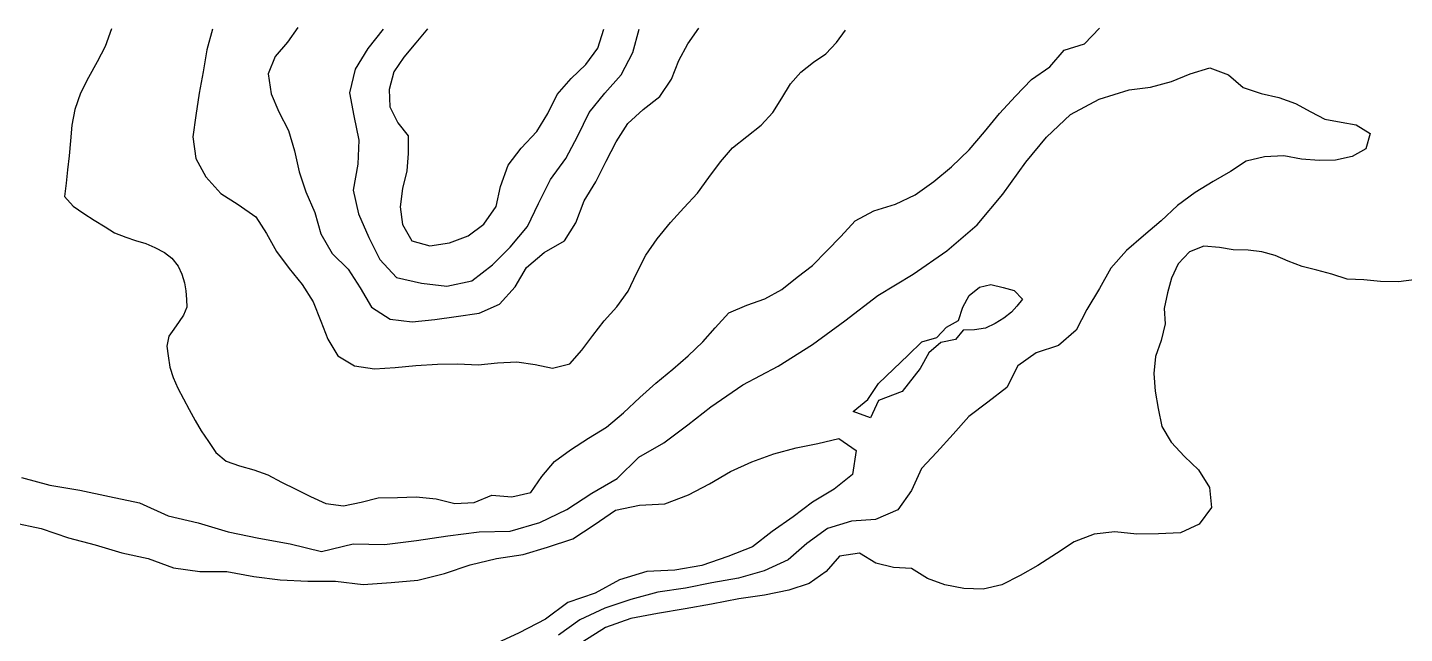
# Model space of a CAD drawing. Extents: x -717078 to -714996, y -984638 to -983998.
# Drawn here: x -716022.4 to -715612.7, y -984180 to -983999.5 of the extents above; entities that cross this region are included whole.
import ezdxf

# ---------------------------------------------------------------- set-up
doc = ezdxf.new("R2010")
doc.units = 0
doc.layers.add('contour_lines', color=1, linetype='CONTINUOUS')

msp = doc.modelspace()

# ---------------------------------------------------------------- linework, layer by layer
at = {"layer": 'contour_lines', "color": 1}
for p, q in [((-715997.422, -983999.897, 276), (-715999.275, -984005.131, 276)), ((-715967.393, -983999.987, 277), (-715968.994, -984006.124, 277)), ((-715941.913, -983999.481, 278), (-715945.005, -984003.845, 278)), ((-715916.589, -983999.929, 279), (-715921.133, -984005.735, 279)), ((-715903.351, -983999.839, 280), (-715906.883, -984004.039, 280)), ((-715852.672, -984005.683, 280), (-715850.876, -984000, 280)), ((-715842.315, -984006.896, 279), (-715840.429, -984000, 279)), ((-715825.93, -984004.378, 278), (-715822.694, -983999.681, 278)), ((-715781.669, -984003.99, 277), (-715778.98, -984000.257, 277)), ((-715707.939, -984004.376, 276), (-715703.471, -983999.723, 276)), ((-715999.275, -984005.131, 276), (-716001.66, -984009.754, 276)), ((-715968.994, -984006.124, 277), (-715970.092, -984012.647, 277)), ((-715945.005, -984003.845, 278), (-715948.724, -984008.149, 278)), ((-715921.133, -984005.735, 279), (-715924.895, -984011.905, 279)), ((-715906.883, -984004.039, 280), (-715910.429, -984008.294, 280)), ((-715856.243, -984010.491, 280), (-715852.672, -984005.683, 280)), ((-715828.645, -984009.273, 278), (-715825.93, -984004.378, 278)), ((-715784.816, -984007.36, 277), (-715781.669, -984003.99, 277)), ((-715718.21, -984011.16, 276), (-715713.983, -984006.199, 276)), ((-715713.983, -984006.199, 276), (-715707.939, -984004.376, 276)), ((-716001.66, -984009.754, 276), (-716004.273, -984014.334, 276)), ((-715948.724, -984008.149, 278), (-715950.761, -984013.312, 278)), ((-715910.429, -984008.294, 280), (-715913.349, -984012.731, 280)), ((-715845.748, -984013.589, 279), (-715842.315, -984006.896, 279)), ((-715830.792, -984014.889, 278), (-715828.645, -984009.273, 278)), ((-715792.335, -984012.793, 277), (-715788.53, -984009.788, 277)), ((-715788.53, -984009.788, 277), (-715784.816, -984007.36, 277)), ((-716004.273, -984014.334, 276), (-716006.575, -984019.019, 276)), ((-715970.092, -984012.647, 277), (-715971.333, -984019.065, 277)), ((-715950.761, -984013.312, 278), (-715949.851, -984019.251, 278)), ((-715924.895, -984011.905, 279), (-715926.577, -984018.984, 279)), ((-715913.349, -984012.731, 280), (-715914.829, -984017.983, 280)), ((-715860.665, -984014.673, 280), (-715856.243, -984010.491, 280)), ((-715850.58, -984019.041, 279), (-715845.748, -984013.589, 279)), ((-715795.336, -984016.295, 277), (-715792.335, -984012.793, 277)), ((-715723.695, -984014.959, 276), (-715718.21, -984011.16, 276)), ((-715682.058, -984015.6, 275), (-715676.475, -984013.284, 275)), ((-715676.475, -984013.284, 275), (-715670.658, -984011.481, 275)), ((-715670.658, -984011.481, 275), (-715665.077, -984013.614, 275)), ((-715665.077, -984013.614, 275), (-715660.679, -984017.319, 275)), ((-715914.829, -984017.983, 280), (-715914.58, -984023.108, 280)), ((-715864.763, -984019.412, 280), (-715860.665, -984014.673, 280)), ((-715834.213, -984020.057, 278), (-715830.792, -984014.889, 278)), ((-715797.955, -984020.508, 277), (-715795.336, -984016.295, 277)), ((-715728.473, -984019.893, 276), (-715723.695, -984014.959, 276)), ((-715703.49, -984020.8, 275), (-715694.649, -984018.04, 275)), ((-715694.649, -984018.04, 275), (-715688.3, -984017.242, 275)), ((-715688.3, -984017.242, 275), (-715682.058, -984015.6, 275)), ((-715660.679, -984017.319, 275), (-715655.379, -984019.091, 275)), ((-716006.575, -984019.019, 276), (-716008.323, -984023.946, 276)), ((-715971.333, -984019.065, 277), (-715972.283, -984025.67, 277)), ((-715949.851, -984019.251, 278), (-715947.579, -984024.609, 278)), ((-715926.577, -984018.984, 279), (-715925.266, -984025.812, 279)), ((-715867.528, -984025.072, 280), (-715864.763, -984019.412, 280)), ((-715855.308, -984024.751, 279), (-715850.58, -984019.041, 279)), ((-715839.177, -984023.889, 278), (-715834.213, -984020.057, 278)), ((-715800.649, -984024.775, 277), (-715797.955, -984020.508, 277)), ((-715733.191, -984025.093, 276), (-715728.473, -984019.893, 276)), ((-715712.108, -984025.345, 275), (-715703.49, -984020.8, 275)), ((-715655.379, -984019.091, 275), (-715650.115, -984020.322, 275)), ((-715650.115, -984020.322, 275), (-715645.078, -984022.115, 275)), ((-715645.078, -984022.115, 275), (-715640.557, -984024.629, 275)), ((-716008.323, -984023.946, 276), (-716009.177, -984028.615, 276)), ((-715972.283, -984025.67, 277), (-715973.176, -984032.017, 277)), ((-715947.579, -984024.609, 278), (-715944.689, -984030.191, 278)), ((-715925.266, -984025.812, 279), (-715923.84, -984033.069, 279)), ((-715914.58, -984023.108, 280), (-715912.233, -984027.892, 280)), ((-715870.891, -984030.46, 280), (-715867.528, -984025.072, 280)), ((-715858.625, -984031.746, 279), (-715855.308, -984024.751, 279)), ((-715843.749, -984028.076, 278), (-715839.177, -984023.889, 278)), ((-715804.142, -984028.598, 277), (-715800.649, -984024.775, 277)), ((-715737.613, -984030.562, 276), (-715733.191, -984025.093, 276)), ((-715719.157, -984032.095, 275), (-715712.108, -984025.345, 275)), ((-715640.557, -984024.629, 275), (-715636.369, -984026.817, 275)), ((-716009.177, -984028.615, 276), (-716009.643, -984033.268, 276)), ((-715944.689, -984030.191, 278), (-715942.953, -984036.26, 278)), ((-715912.233, -984027.892, 280), (-715909.146, -984031.787, 280)), ((-715875.548, -984035.406, 280), (-715870.891, -984030.46, 280)), ((-715847.293, -984033.583, 278), (-715843.749, -984028.076, 278)), ((-715808.335, -984031.99, 277), (-715804.142, -984028.598, 277)), ((-715742.25, -984035.915, 276), (-715737.613, -984030.562, 276)), ((-715636.369, -984026.817, 275), (-715631.488, -984027.655, 275)), ((-715631.488, -984027.655, 275), (-715627.039, -984028.428, 275)), ((-715627.039, -984028.428, 275), (-715622.923, -984031.024, 275)), ((-716009.643, -984033.268, 276), (-716009.989, -984037.675, 276)), ((-715973.176, -984032.017, 277), (-715972.289, -984038.483, 277)), ((-715923.84, -984033.069, 279), (-715924.111, -984040.226, 279)), ((-715909.146, -984031.787, 280), (-715909.129, -984037.058, 280)), ((-715862.191, -984038.514, 279), (-715858.625, -984031.746, 279)), ((-715850.201, -984039.323, 278), (-715847.293, -984033.583, 278)), ((-715812.626, -984035.318, 277), (-715808.335, -984031.99, 277)), ((-715725.356, -984039.63, 275), (-715719.157, -984032.095, 275)), ((-715622.923, -984031.024, 275), (-715624.164, -984035.569, 275)), ((-716009.989, -984037.675, 276), (-716010.498, -984041.851, 276)), ((-715972.289, -984038.483, 277), (-715969.34, -984043.948, 277)), ((-715942.953, -984036.26, 278), (-715941.537, -984042.447, 278)), ((-715909.129, -984037.058, 280), (-715909.577, -984042.17, 280)), ((-715879.388, -984040.475, 280), (-715875.548, -984035.406, 280)), ((-715866.805, -984044.779, 279), (-715862.191, -984038.514, 279)), ((-715816.188, -984039.514, 277), (-715812.626, -984035.318, 277)), ((-715747.46, -984040.937, 276), (-715742.25, -984035.915, 276)), ((-715654.309, -984038.023, 275), (-715659.762, -984039.252, 275)), ((-715648.603, -984037.676, 275), (-715654.309, -984038.023, 275)), ((-715643.375, -984038.672, 275), (-715648.603, -984037.676, 275)), ((-715638.034, -984039.085, 275), (-715643.375, -984038.672, 275)), ((-715633.199, -984039.001, 275), (-715638.034, -984039.085, 275)), ((-715628.256, -984037.933, 275), (-715633.199, -984039.001, 275)), ((-715624.164, -984035.569, 275), (-715628.256, -984037.933, 275)), ((-716010.498, -984041.851, 276), (-716010.846, -984045.832, 276)), ((-715941.537, -984042.447, 278), (-715939.596, -984048.4, 278)), ((-715924.111, -984040.226, 279), (-715925.466, -984047.906, 279)), ((-715909.577, -984042.17, 280), (-715910.817, -984047.416, 280)), ((-715881.679, -984046.796, 280), (-715879.388, -984040.475, 280)), ((-715853.287, -984045.434, 278), (-715850.201, -984039.323, 278)), ((-715819.628, -984044.135, 277), (-715816.188, -984039.514, 277)), ((-715752.68, -984045.372, 276), (-715747.46, -984040.937, 276)), ((-715732.245, -984049.164, 275), (-715725.356, -984039.63, 275)), ((-715664.484, -984042.38, 275), (-715669.571, -984045.35, 275)), ((-715659.762, -984039.252, 275), (-715664.484, -984042.38, 275)), ((-716010.846, -984045.832, 276), (-716011.338, -984049.813, 276)), ((-715969.34, -984043.948, 277), (-715964.906, -984048.911, 277)), ((-715882.902, -984052.841, 280), (-715881.679, -984046.796, 280)), ((-715870.365, -984051.931, 279), (-715866.805, -984044.779, 279)), ((-715856.803, -984051.12, 278), (-715853.287, -984045.434, 278)), ((-715823.075, -984048.81, 277), (-715819.628, -984044.135, 277)), ((-715758.235, -984049.364, 276), (-715752.68, -984045.372, 276)), ((-715669.571, -984045.35, 275), (-715674.976, -984048.669, 275)), ((-716011.338, -984049.813, 276), (-716008.765, -984052.723, 276)), ((-715964.906, -984048.911, 277), (-715959.701, -984052.164, 277)), ((-715939.596, -984048.4, 278), (-715936.949, -984054.59, 278)), ((-715925.466, -984047.906, 279), (-715923.921, -984055.028, 279)), ((-715910.817, -984047.416, 280), (-715911.483, -984052.865, 280)), ((-715859.227, -984057.627, 278), (-715856.803, -984051.12, 278)), ((-715827.083, -984053.202, 277), (-715823.075, -984048.81, 277)), ((-715764.177, -984052.061, 276), (-715758.235, -984049.364, 276)), ((-715739.831, -984058.289, 275), (-715732.245, -984049.164, 275)), ((-715674.976, -984048.669, 275), (-715680.238, -984052.537, 275)), ((-716008.765, -984052.723, 276), (-716005.629, -984054.864, 276)), ((-716005.629, -984054.864, 276), (-716002.541, -984056.819, 276)), ((-715959.701, -984052.164, 277), (-715954.47, -984055.849, 277)), ((-715936.949, -984054.59, 278), (-715935.127, -984060.969, 278)), ((-715923.921, -984055.028, 279), (-715920.882, -984061.984, 279)), ((-715911.483, -984052.865, 280), (-715910.866, -984058.158, 280)), ((-715886.61, -984058.066, 280), (-715882.902, -984052.841, 280)), ((-715873.576, -984058.797, 279), (-715870.365, -984051.931, 279)), ((-715831.08, -984057.551, 277), (-715827.083, -984053.202, 277)), ((-715776.113, -984057.04, 276), (-715770.563, -984054.04, 276)), ((-715770.563, -984054.04, 276), (-715764.177, -984052.061, 276)), ((-715680.238, -984052.537, 275), (-715685.106, -984057.042, 275)), ((-716002.541, -984056.819, 276), (-715999.274, -984058.826, 276)), ((-715999.274, -984058.826, 276), (-715996.457, -984060.63, 276)), ((-715954.47, -984055.849, 277), (-715951.316, -984060.799, 277)), ((-715910.866, -984058.158, 280), (-715908.023, -984063.061, 280)), ((-715891.291, -984061.549, 280), (-715886.61, -984058.066, 280)), ((-715878.767, -984064.87, 279), (-715873.576, -984058.797, 279)), ((-715862.666, -984063.068, 278), (-715859.227, -984057.627, 278)), ((-715835.059, -984062.394, 277), (-715831.08, -984057.551, 277)), ((-715780.376, -984061.727, 276), (-715776.113, -984057.04, 276)), ((-715748.857, -984065.959, 275), (-715739.831, -984058.289, 275)), ((-715685.106, -984057.042, 275), (-715690.364, -984061.509, 275)), ((-715996.457, -984060.63, 276), (-715993.179, -984061.888, 276)), ((-715993.179, -984061.888, 276), (-715990.292, -984062.879, 276)), ((-715990.292, -984062.879, 276), (-715987.168, -984063.81, 276)), ((-715951.316, -984060.799, 277), (-715948.342, -984066.175, 277)), ((-715935.127, -984060.969, 278), (-715931.732, -984066.78, 278)), ((-715920.882, -984061.984, 279), (-715917.52, -984068.623, 279)), ((-715908.023, -984063.061, 280), (-715902.696, -984064.501, 280)), ((-715896.804, -984063.663, 280), (-715891.291, -984061.549, 280)), ((-715868.638, -984066.51, 278), (-715862.666, -984063.068, 278)), ((-715838.464, -984067.318, 277), (-715835.059, -984062.394, 277)), ((-715784.517, -984065.992, 276), (-715780.376, -984061.727, 276)), ((-715690.364, -984061.509, 275), (-715695.435, -984065.941, 275)), ((-715987.168, -984063.81, 276), (-715984.46, -984064.972, 276)), ((-715984.46, -984064.972, 276), (-715981.677, -984066.484, 276)), ((-715981.677, -984066.484, 276), (-715979.491, -984068.226, 276)), ((-715948.342, -984066.175, 277), (-715944.534, -984071.251, 277)), ((-715931.732, -984066.78, 278), (-715926.974, -984071.492, 278)), ((-715902.696, -984064.501, 280), (-715896.804, -984063.663, 280)), ((-715884.082, -984070.205, 279), (-715878.767, -984064.87, 279)), ((-715873.905, -984070.947, 278), (-715868.638, -984066.51, 278)), ((-715841.195, -984072.753, 277), (-715838.464, -984067.318, 277)), ((-715788.845, -984070.378, 276), (-715784.517, -984065.992, 276)), ((-715758.92, -984072.947, 275), (-715748.857, -984065.959, 275)), ((-715695.435, -984065.941, 275), (-715700.092, -984071.206, 275)), ((-715676.66, -984066.274, 276), (-715680.063, -984069.825, 276)), ((-715672.425, -984064.608, 276), (-715676.66, -984066.274, 276)), ((-715667.747, -984065.052, 276), (-715672.425, -984064.608, 276)), ((-715663.641, -984065.713, 276), (-715667.747, -984065.052, 276)), ((-715659.25, -984065.782, 276), (-715663.641, -984065.713, 276)), ((-715655.154, -984066.311, 276), (-715659.25, -984065.782, 276)), ((-715651.173, -984067.412, 276), (-715655.154, -984066.311, 276)), ((-715647.296, -984069.119, 276), (-715651.173, -984067.412, 276)), ((-715979.491, -984068.226, 276), (-715977.544, -984070.53, 276)), ((-715977.544, -984070.53, 276), (-715976.427, -984072.921, 276)), ((-715944.534, -984071.251, 277), (-715940.681, -984076.073, 277)), ((-715926.974, -984071.492, 278), (-715923.4, -984076.996, 278)), ((-715917.52, -984068.623, 279), (-715912.574, -984073.918, 279)), ((-715890.151, -984074.89, 279), (-715884.082, -984070.205, 279)), ((-715877.301, -984076.702, 278), (-715873.905, -984070.947, 278)), ((-715793.402, -984073.844, 276), (-715788.845, -984070.378, 276)), ((-715700.092, -984071.206, 275), (-715703.462, -984077.2, 275)), ((-715680.063, -984069.825, 276), (-715682.024, -984074.104, 276)), ((-715643.12, -984070.669, 276), (-715647.296, -984069.119, 276)), ((-715638.775, -984071.802, 276), (-715643.12, -984070.669, 276)), ((-715634.346, -984072.977, 276), (-715638.775, -984071.802, 276)), ((-715976.427, -984072.921, 276), (-715975.641, -984075.566, 276)), ((-715975.641, -984075.566, 276), (-715975.263, -984077.935, 276)), ((-715912.574, -984073.918, 279), (-715905.124, -984075.641, 279)), ((-715905.124, -984075.641, 279), (-715897.604, -984076.485, 279)), ((-715897.604, -984076.485, 279), (-715890.151, -984074.89, 279)), ((-715843.721, -984077.974, 277), (-715841.195, -984072.753, 277)), ((-715797.99, -984077.472, 276), (-715793.402, -984073.844, 276)), ((-715769.353, -984079.311, 275), (-715758.92, -984072.947, 275)), ((-715682.024, -984074.104, 276), (-715683.237, -984078.556, 276)), ((-715629.764, -984074.411, 276), (-715634.346, -984072.977, 276)), ((-715624.815, -984074.612, 276), (-715629.764, -984074.411, 276)), ((-715619.852, -984075.093, 276), (-715624.815, -984074.612, 276)), ((-715614.456, -984075.234, 276), (-715619.852, -984075.093, 276)), ((-715609.142, -984074.496, 276), (-715614.456, -984075.234, 276)), ((-715975.263, -984077.935, 276), (-715975.078, -984080.487, 276)), ((-715940.681, -984076.073, 277), (-715937.414, -984081.177, 277)), ((-715923.4, -984076.996, 278), (-715920.033, -984082.756, 278)), ((-715881.947, -984081.87, 278), (-715877.301, -984076.702, 278)), ((-715847.049, -984082.687, 277), (-715843.721, -984077.974, 277)), ((-715803.001, -984080.292, 276), (-715797.99, -984077.472, 276)), ((-715779.247, -984086.846, 275), (-715769.353, -984079.311, 275)), ((-715744.059, -984082.738, 274), (-715742.189, -984079.316, 274)), ((-715742.189, -984079.316, 274), (-715739.123, -984076.841, 274)), ((-715739.123, -984076.841, 274), (-715735.763, -984076.054, 274)), ((-715735.763, -984076.054, 274), (-715732.104, -984076.897, 274)), ((-715732.104, -984076.897, 274), (-715728.862, -984077.862, 274)), ((-715728.862, -984077.862, 274), (-715726.37, -984080.405, 274)), ((-715703.462, -984077.2, 275), (-715707.214, -984083.494, 275)), ((-715683.237, -984078.556, 276), (-715684.15, -984083.163, 276)), ((-715974.977, -984082.792, 276), (-715975.934, -984085.132, 276)), ((-715975.078, -984080.487, 276), (-715974.977, -984082.792, 276)), ((-715937.414, -984081.177, 277), (-715935.074, -984086.92, 277)), ((-715920.033, -984082.756, 278), (-715914.471, -984086.358, 278)), ((-715888.048, -984084.562, 278), (-715881.947, -984081.87, 278)), ((-715850.825, -984086.822, 277), (-715847.049, -984082.687, 277)), ((-715813.695, -984084.477, 276), (-715808.324, -984082.171, 276)), ((-715808.324, -984082.171, 276), (-715803.001, -984080.292, 276)), ((-715745.35, -984086.706, 274), (-715744.059, -984082.738, 274)), ((-715728.025, -984082.455, 274), (-715729.624, -984084.233, 274)), ((-715726.37, -984080.405, 274), (-715728.025, -984082.455, 274)), ((-715707.214, -984083.494, 275), (-715710.349, -984089.618, 275)), ((-715684.15, -984083.163, 276), (-715683.887, -984087.769, 276)), ((-715977.247, -984087.047, 276), (-715978.889, -984089.329, 276)), ((-715975.934, -984085.132, 276), (-715977.247, -984087.047, 276)), ((-715935.074, -984086.92, 277), (-715932.985, -984092.265, 277)), ((-715914.471, -984086.358, 278), (-715907.903, -984087.132, 278)), ((-715907.903, -984087.132, 278), (-715901.222, -984086.436, 278)), ((-715901.222, -984086.436, 278), (-715894.808, -984085.603, 278)), ((-715894.808, -984085.603, 278), (-715888.048, -984084.562, 278)), ((-715854.224, -984091.204, 277), (-715850.825, -984086.822, 277)), ((-715817.784, -984088.983, 276), (-715813.695, -984084.477, 276)), ((-715788.85, -984093.932, 275), (-715779.247, -984086.846, 275)), ((-715748.955, -984088.774, 274), (-715745.35, -984086.706, 274)), ((-715734.457, -984087.683, 274), (-715737.357, -984089.002, 274)), ((-715731.874, -984086.045, 274), (-715734.457, -984087.683, 274)), ((-715729.624, -984084.233, 274), (-715731.874, -984086.045, 274)), ((-715683.887, -984087.769, 276), (-715685.053, -984092.677, 276)), ((-715980.385, -984091.452, 276), (-715980.953, -984094.419, 276)), ((-715978.889, -984089.329, 276), (-715980.385, -984091.452, 276)), ((-715932.985, -984092.265, 277), (-715930.074, -984097.287, 277)), ((-715857.502, -984095.55, 277), (-715854.224, -984091.204, 277)), ((-715821.44, -984093.135, 276), (-715817.784, -984088.983, 276)), ((-715756.25, -984093.09, 274), (-715751.825, -984091.817, 274)), ((-715751.825, -984091.817, 274), (-715748.955, -984088.774, 274)), ((-715743.967, -984089.595, 274), (-715746.246, -984092.458, 274)), ((-715740.615, -984089.563, 274), (-715743.967, -984089.595, 274)), ((-715737.357, -984089.002, 274), (-715740.615, -984089.563, 274)), ((-715710.349, -984089.618, 275), (-715715.656, -984094.239, 275)), ((-715980.953, -984094.419, 276), (-715980.521, -984097.291, 276)), ((-715861.031, -984099.611, 277), (-715857.502, -984095.55, 277)), ((-715825.829, -984097.3, 276), (-715821.44, -984093.135, 276)), ((-715799.029, -984100.306, 275), (-715788.85, -984093.932, 275)), ((-715760.398, -984097.05, 274), (-715756.25, -984093.09, 274)), ((-715754.248, -984096.363, 274), (-715756.839, -984101.052, 274)), ((-715750.625, -984093.269, 274), (-715754.248, -984096.363, 274)), ((-715746.246, -984092.458, 274), (-715750.625, -984093.269, 274)), ((-715722.297, -984096.381, 275), (-715727.726, -984100.265, 275)), ((-715715.656, -984094.239, 275), (-715722.297, -984096.381, 275)), ((-715685.053, -984092.677, 276), (-715686.759, -984097.456, 276)), ((-715980.521, -984097.291, 276), (-715980.038, -984100.624, 276)), ((-715930.074, -984097.287, 277), (-715925.09, -984100.219, 277)), ((-715925.09, -984100.219, 277), (-715919.176, -984101.119, 277)), ((-715912.968, -984100.71, 277), (-715906.839, -984100.153, 277)), ((-715906.839, -984100.153, 277), (-715900.396, -984099.752, 277)), ((-715900.396, -984099.752, 277), (-715894.322, -984099.693, 277)), ((-715894.322, -984099.693, 277), (-715888.302, -984099.91, 277)), ((-715888.302, -984099.91, 277), (-715882.531, -984099.312, 277)), ((-715882.531, -984099.312, 277), (-715876.795, -984099.014, 277)), ((-715876.795, -984099.014, 277), (-715871.35, -984099.862, 277)), ((-715871.35, -984099.862, 277), (-715866.214, -984100.968, 277)), ((-715866.214, -984100.968, 277), (-715861.031, -984099.611, 277)), ((-715830.345, -984101.268, 276), (-715825.829, -984097.3, 276)), ((-715809.544, -984105.864, 275), (-715799.029, -984100.306, 275)), ((-715764.714, -984101.265, 274), (-715760.398, -984097.05, 274)), ((-715727.726, -984100.265, 275), (-715731.048, -984106.707, 275)), ((-715686.759, -984097.456, 276), (-715687.253, -984102.585, 276)), ((-715980.038, -984100.624, 276), (-715979.045, -984103.68, 276)), ((-715979.045, -984103.68, 276), (-715977.676, -984106.865, 276)), ((-715919.176, -984101.119, 277), (-715912.968, -984100.71, 277)), ((-715835.437, -984105.387, 276), (-715830.345, -984101.268, 276)), ((-715769.221, -984105.47, 274), (-715764.714, -984101.265, 274)), ((-715756.839, -984101.052, 274), (-715762.141, -984107.895, 274)), ((-715687.253, -984102.585, 276), (-715686.843, -984107.842, 276)), ((-715977.676, -984106.865, 276), (-715975.991, -984110.043, 276)), ((-715840.233, -984109.712, 276), (-715835.437, -984105.387, 276)), ((-715819.046, -984112.486, 275), (-715809.544, -984105.864, 275)), ((-715772.377, -984110.329, 274), (-715769.221, -984105.47, 274)), ((-715762.141, -984107.895, 274), (-715769.206, -984110.563, 274)), ((-715731.048, -984106.707, 275), (-715736.658, -984111.065, 275)), ((-715686.843, -984107.842, 276), (-715685.977, -984112.945, 276)), ((-715975.991, -984110.043, 276), (-715974.293, -984113.279, 276)), ((-715845.034, -984114.269, 276), (-715840.233, -984109.712, 276)), ((-715825.956, -984117.856, 275), (-715819.046, -984112.486, 275)), ((-715776.75, -984113.899, 274), (-715772.377, -984110.329, 274)), ((-715769.206, -984110.563, 274), (-715771.523, -984115.756, 274)), ((-715736.658, -984111.065, 275), (-715742.285, -984115.389, 275)), ((-715974.293, -984113.279, 276), (-715972.456, -984116.522, 276)), ((-715972.456, -984116.522, 276), (-715970.678, -984119.571, 276)), ((-715850.12, -984118.517, 276), (-715845.034, -984114.269, 276)), ((-715771.523, -984115.756, 274), (-715776.75, -984113.899, 274)), ((-715742.285, -984115.389, 275), (-715746.999, -984120.629, 275)), ((-715685.977, -984112.945, 276), (-715684.865, -984118.329, 276)), ((-715970.678, -984119.571, 276), (-715968.551, -984122.792, 276)), ((-715855.479, -984121.841, 276), (-715850.12, -984118.517, 276)), ((-715833.106, -984123.234, 275), (-715825.956, -984117.856, 275)), ((-715746.999, -984120.629, 275), (-715751.804, -984125.965, 275)), ((-715684.865, -984118.329, 276), (-715682.122, -984122.989, 276)), ((-715968.551, -984122.792, 276), (-715966.365, -984126.047, 276)), ((-715860.861, -984125.278, 276), (-715855.479, -984121.841, 276)), ((-715840.499, -984127.489, 275), (-715833.106, -984123.234, 275)), ((-715800.298, -984126.449, 274), (-715793.723, -984124.725, 274)), ((-715793.723, -984124.725, 274), (-715787.213, -984123.355, 274)), ((-715787.213, -984123.355, 274), (-715780.954, -984121.929, 274)), ((-715780.954, -984121.929, 274), (-715775.868, -984125.475, 274)), ((-715682.122, -984122.989, 276), (-715678.155, -984127.21, 276)), ((-715966.365, -984126.047, 276), (-715963.297, -984128.668, 276)), ((-715963.297, -984128.668, 276), (-715959.321, -984129.999, 276)), ((-715869.371, -984133.178, 276), (-715865.588, -984128.719, 276)), ((-715865.588, -984128.719, 276), (-715860.861, -984125.278, 276)), ((-715846.903, -984133.771, 275), (-715840.499, -984127.489, 275)), ((-715813.198, -984131.775, 274), (-715806.835, -984128.86, 274)), ((-715806.835, -984128.86, 274), (-715800.298, -984126.449, 274)), ((-715775.868, -984125.475, 274), (-715776.916, -984132.607, 274)), ((-715751.804, -984125.965, 275), (-715756.377, -984130.872, 275)), ((-715678.155, -984127.21, 276), (-715674.01, -984131.22, 276)), ((-715959.321, -984129.999, 276), (-715955.085, -984131.249, 276)), ((-715955.085, -984131.249, 276), (-715950.859, -984132.735, 276)), ((-715950.859, -984132.735, 276), (-715946.772, -984134.888, 276)), ((-715872.633, -984138.027, 276), (-715869.371, -984133.178, 276)), ((-715819.462, -984135.361, 274), (-715813.198, -984131.775, 274)), ((-715776.916, -984132.607, 274), (-715782.383, -984137, 274)), ((-715756.377, -984130.872, 275), (-715759.381, -984137.407, 275)), ((-715674.01, -984131.22, 276), (-715670.708, -984136.508, 276)), ((-716024.174, -984133.545, 275), (-716015.732, -984135.755, 275)), ((-716015.732, -984135.755, 275), (-716006.839, -984137.31, 275)), ((-716006.839, -984137.31, 275), (-715997.951, -984139.194, 275)), ((-715946.772, -984134.888, 276), (-715942.508, -984136.986, 276)), ((-715942.508, -984136.986, 276), (-715938.154, -984139.17, 276)), ((-715854.531, -984138.158, 275), (-715846.903, -984133.771, 275)), ((-715825.711, -984138.693, 274), (-715819.462, -984135.361, 274)), ((-715782.383, -984137, 274), (-715788.86, -984140.901, 274)), ((-715670.708, -984136.508, 276), (-715670.14, -984142.43, 276)), ((-715997.951, -984139.194, 275), (-715989.099, -984141.1, 275)), ((-715989.099, -984141.1, 275), (-715980.512, -984144.921, 275)), ((-715938.154, -984139.17, 276), (-715933.619, -984141.275, 276)), ((-715933.619, -984141.275, 276), (-715928.381, -984141.967, 276)), ((-715928.381, -984141.967, 276), (-715923.149, -984140.9, 276)), ((-715923.149, -984140.9, 276), (-715918.048, -984139.551, 276)), ((-715918.048, -984139.551, 276), (-715912.323, -984139.423, 276)), ((-715912.323, -984139.423, 276), (-715906.719, -984139.293, 276)), ((-715906.719, -984139.293, 276), (-715900.796, -984139.898, 276)), ((-715900.796, -984139.898, 276), (-715895.224, -984141.235, 276)), ((-715895.224, -984141.235, 276), (-715889.472, -984140.984, 276)), ((-715889.472, -984140.984, 276), (-715884.207, -984138.788, 276)), ((-715884.207, -984138.788, 276), (-715878.274, -984139.25, 276)), ((-715878.274, -984139.25, 276), (-715872.633, -984138.027, 276)), ((-715861.896, -984143.022, 275), (-715854.531, -984138.158, 275)), ((-715840.283, -984141.761, 274), (-715832.799, -984141.321, 274)), ((-715832.799, -984141.321, 274), (-715825.711, -984138.693, 274)), ((-715788.86, -984140.901, 274), (-715794.541, -984145.223, 274)), ((-715759.381, -984137.407, 275), (-715763.442, -984143.097, 275)), ((-715980.512, -984144.921, 275), (-715971.596, -984147, 275)), ((-715869.965, -984146.876, 275), (-715861.896, -984143.022, 275)), ((-715853.751, -984147.656, 274), (-715847.43, -984143.203, 274)), ((-715847.43, -984143.203, 274), (-715840.283, -984141.761, 274)), ((-715794.541, -984145.223, 274), (-715800.82, -984149.643, 274)), ((-715763.442, -984143.097, 275), (-715770.041, -984146.073, 275)), ((-715670.14, -984142.43, 276), (-715673.814, -984147.411, 276)), ((-716026.725, -984146.893, 274), (-716018.277, -984148.714, 274)), ((-716018.277, -984148.714, 274), (-716010.149, -984151.51, 274)), ((-715971.596, -984147, 275), (-715962.692, -984149.697, 275)), ((-715888.025, -984149.731, 275), (-715878.755, -984149.474, 275)), ((-715878.755, -984149.474, 275), (-715869.965, -984146.876, 275)), ((-715860.093, -984151.771, 274), (-715853.751, -984147.656, 274)), ((-715800.82, -984149.643, 274), (-715806.663, -984154.176, 274)), ((-715784.386, -984148.739, 275), (-715790.493, -984153.219, 275)), ((-715777.218, -984146.558, 275), (-715784.386, -984148.739, 275)), ((-715770.041, -984146.073, 275), (-715777.218, -984146.558, 275)), ((-715673.814, -984147.411, 276), (-715679.348, -984149.975, 276)), ((-716010.149, -984151.51, 274), (-716002.281, -984153.604, 274)), ((-716002.281, -984153.604, 274), (-715994.338, -984155.924, 274)), ((-715962.692, -984149.697, 275), (-715953.527, -984151.573, 275)), ((-715953.527, -984151.573, 275), (-715944.288, -984153.284, 275)), ((-715944.288, -984153.284, 275), (-715934.882, -984155.526, 275)), ((-715934.882, -984155.526, 275), (-715925.537, -984153.254, 275)), ((-715925.537, -984153.254, 275), (-715916.149, -984153.516, 275)), ((-715916.149, -984153.516, 275), (-715906.613, -984152.319, 275)), ((-715906.613, -984152.319, 275), (-715897.349, -984150.926, 275)), ((-715897.349, -984150.926, 275), (-715888.025, -984149.731, 275)), ((-715867.648, -984154.259, 274), (-715860.093, -984151.771, 274)), ((-715790.493, -984153.219, 275), (-715796.094, -984158.055, 275)), ((-715710.962, -984152.707, 276), (-715716.224, -984156.19, 276)), ((-715705.035, -984150.398, 276), (-715710.962, -984152.707, 276)), ((-715698.876, -984149.718, 276), (-715705.035, -984150.398, 276)), ((-715692.306, -984150.401, 276), (-715698.876, -984149.718, 276)), ((-715685.844, -984150.332, 276), (-715692.306, -984150.401, 276)), ((-715679.348, -984149.975, 276), (-715685.844, -984150.332, 276)), ((-715994.338, -984155.924, 274), (-715986.488, -984157.648, 274)), ((-715986.488, -984157.648, 274), (-715978.941, -984160.389, 274)), ((-715890.635, -984159.504, 274), (-715882.858, -984157.618, 274)), ((-715882.858, -984157.618, 274), (-715874.897, -984156.41, 274)), ((-715874.897, -984156.41, 274), (-715867.648, -984154.259, 274)), ((-715814.043, -984157.085, 274), (-715821.805, -984159.766, 274)), ((-715806.663, -984154.176, 274), (-715814.043, -984157.085, 274)), ((-715780.762, -984156.908, 276), (-715784.737, -984161.473, 276)), ((-715774.852, -984156.097, 276), (-715780.762, -984156.908, 276)), ((-715769.948, -984159.047, 276), (-715774.852, -984156.097, 276)), ((-715716.224, -984156.19, 276), (-715721.752, -984159.746, 276)), ((-715978.941, -984160.389, 274), (-715971.078, -984161.534, 274)), ((-715971.078, -984161.534, 274), (-715963.035, -984161.518, 274)), ((-715963.035, -984161.518, 274), (-715955.083, -984162.957, 274)), ((-715898.326, -984162.134, 274), (-715890.635, -984159.504, 274)), ((-715838.112, -984161.535, 274), (-715846.207, -984163.964, 274)), ((-715829.794, -984161.155, 274), (-715838.112, -984161.535, 274)), ((-715821.805, -984159.766, 274), (-715829.794, -984161.155, 274)), ((-715803.23, -984161.291, 275), (-715810.873, -984163.505, 275)), ((-715796.094, -984158.055, 275), (-715803.23, -984161.291, 275)), ((-715784.737, -984161.473, 276), (-715789.828, -984165.105, 276)), ((-715764.753, -984160.273, 276), (-715769.948, -984159.047, 276)), ((-715759.377, -984160.59, 276), (-715764.753, -984160.273, 276)), ((-715754.605, -984163.586, 276), (-715759.377, -984160.59, 276)), ((-715721.752, -984159.746, 276), (-715727.028, -984162.684, 276)), ((-715955.083, -984162.957, 274), (-715947.255, -984164.018, 274)), ((-715947.255, -984164.018, 274), (-715938.954, -984164.408, 274)), ((-715938.954, -984164.408, 274), (-715930.707, -984164.415, 274)), ((-715930.707, -984164.415, 274), (-715922.477, -984165.405, 274)), ((-715922.477, -984165.405, 274), (-715914.194, -984164.778, 274)), ((-715914.194, -984164.778, 274), (-715906.234, -984164.139, 274)), ((-715906.234, -984164.139, 274), (-715898.326, -984162.134, 274)), ((-715846.207, -984163.964, 274), (-715853.444, -984167.994, 274)), ((-715818.805, -984164.864, 275), (-715826.663, -984166.481, 275)), ((-715810.873, -984163.505, 275), (-715818.805, -984164.864, 275)), ((-715789.828, -984165.105, 276), (-715795.887, -984167.084, 276)), ((-715749.493, -984165.45, 276), (-715754.605, -984163.586, 276)), ((-715743.794, -984166.568, 276), (-715749.493, -984165.45, 276)), ((-715732.521, -984165.494, 276), (-715738.029, -984166.747, 276)), ((-715727.028, -984162.684, 276), (-715732.521, -984165.494, 276)), ((-715853.444, -984167.994, 274), (-715861.585, -984170.757, 274)), ((-715842.901, -984169.851, 275), (-715850.591, -984172.455, 275)), ((-715834.867, -984167.624, 275), (-715842.901, -984169.851, 275)), ((-715826.663, -984166.481, 275), (-715834.867, -984167.624, 275)), ((-715810.782, -984169.692, 276), (-715818.875, -984171.222, 276)), ((-715803.078, -984168.517, 276), (-715810.782, -984169.692, 276)), ((-715795.887, -984167.084, 276), (-715803.078, -984168.517, 276)), ((-715738.029, -984166.747, 276), (-715743.794, -984166.568, 276)), ((-715861.585, -984170.757, 274), (-715868.296, -984175.67, 274)), ((-715850.591, -984172.455, 275), (-715858.02, -984175.941, 275)), ((-715834.986, -984174.065, 276), (-715842.855, -984175.553, 276)), ((-715826.739, -984172.652, 276), (-715834.986, -984174.065, 276)), ((-715818.875, -984171.222, 276), (-715826.739, -984172.652, 276)), ((-715868.296, -984175.67, 274), (-715876.138, -984179.767, 274)), ((-715858.02, -984175.941, 275), (-715864.434, -984180.47, 275)), ((-715850.412, -984178.213, 276), (-715857.195, -984182.499, 276)), ((-715842.855, -984175.553, 276), (-715850.412, -984178.213, 276)), ((-715876.138, -984179.767, 274), (-715884.069, -984183.428, 274))]:
    msp.add_line(p, q, dxfattribs=at)

doc.saveas('drawing.dxf')
